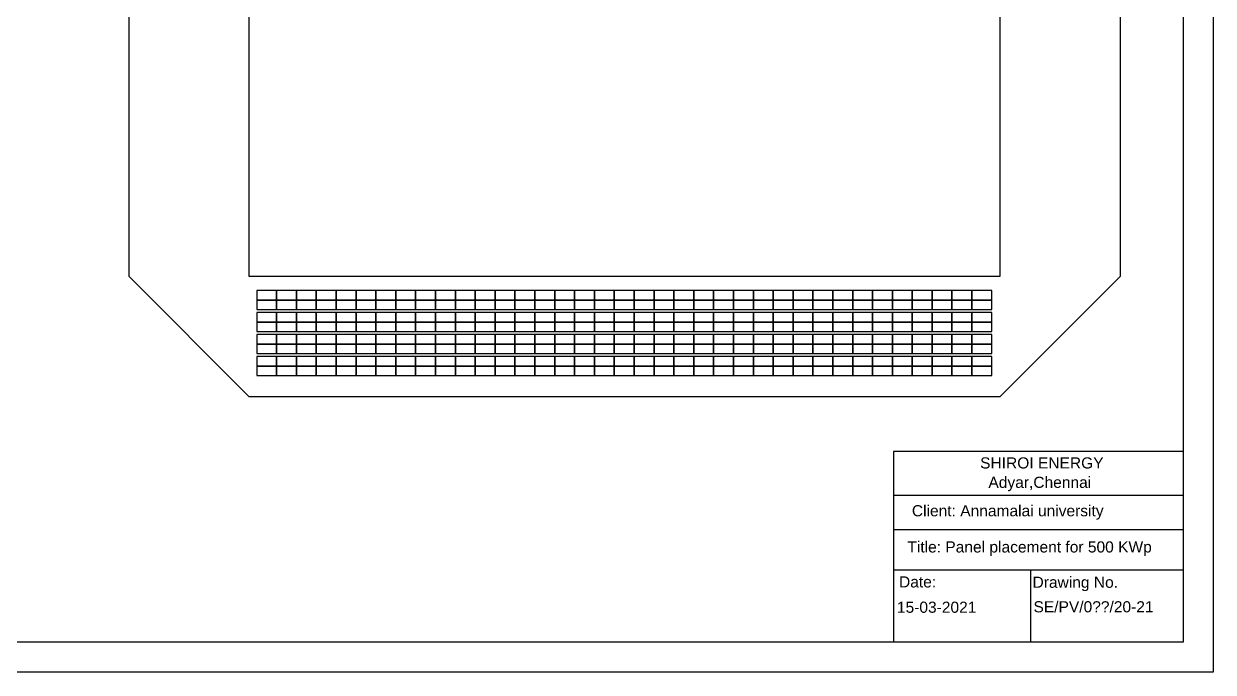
# Model space of a CAD drawing. Header units: inches. Extents: x -16 to 776, y -353 to 78.
# Drawn here: x 380.1 to 775.8, y -353.1 to -137.5 of the extents above; entities that cross this region are included whole.
import ezdxf

# ---------------------------------------------------------------- set-up
doc = ezdxf.new("R2010")
doc.units = ezdxf.units.IN
doc.header["$MEASUREMENT"] = 0
doc.styles.get("Standard").update_dxf_attribs({"font": 'arial.ttf'})

msp = doc.modelspace()

# ---------------------------------------------------------------- linework, layer by layer
for p, q in [((415.01, 16.55), (415.01, -221.45)), ((455.01, 16.55), (455.01, -221.45)), ((745.01, -221.45), (745.01, -23.45)), ((705.01, -221.45), (705.01, -73.45)), ((455.01, -261.45), (415.01, -221.45)), ((455.01, -221.45), (705.01, -221.45)), ((705.01, -261.45), (745.01, -221.45)), ((464.19, -226.21), (457.58, -226.21)), ((457.58, -226.21), (457.58, -229.37)), ((457.58, -229.37), (464.19, -229.37)), ((464.19, -229.37), (457.58, -229.37)), ((457.58, -229.37), (457.58, -232.53)), ((464.19, -229.37), (464.19, -226.21)), ((470.8, -226.21), (464.19, -226.21)), ((464.19, -226.21), (464.19, -229.37)), ((464.19, -229.37), (470.8, -229.37)), ((464.19, -232.53), (464.19, -229.37)), ((470.8, -229.37), (464.19, -229.37)), ((464.19, -229.37), (464.19, -232.53)), ((470.8, -229.37), (470.8, -226.21)), ((477.41, -226.21), (470.8, -226.21)), ((470.8, -226.21), (470.8, -229.37)), ((470.8, -229.37), (477.41, -229.37)), ((470.8, -232.53), (470.8, -229.37)), ((477.41, -229.37), (470.8, -229.37)), ((470.8, -229.37), (470.8, -232.53)), ((477.41, -229.37), (477.41, -226.21)), ((484.02, -226.21), (477.41, -226.21)), ((477.41, -226.21), (477.41, -229.37)), ((477.41, -229.37), (484.02, -229.37)), ((477.41, -232.53), (477.41, -229.37)), ((484.02, -229.37), (477.41, -229.37)), ((477.41, -229.37), (477.41, -232.53)), ((484.02, -229.37), (484.02, -226.21)), ((490.63, -226.21), (484.02, -226.21)), ((484.02, -226.21), (484.02, -229.37)), ((484.02, -229.37), (490.63, -229.37)), ((484.02, -232.53), (484.02, -229.37)), ((490.63, -229.37), (484.02, -229.37)), ((484.02, -229.37), (484.02, -232.53)), ((490.63, -229.37), (490.63, -226.21)), ((497.24, -226.21), (490.63, -226.21)), ((490.63, -226.21), (490.63, -229.37)), ((490.63, -229.37), (497.24, -229.37)), ((490.63, -232.53), (490.63, -229.37)), ((497.24, -229.37), (490.63, -229.37)), ((490.63, -229.37), (490.63, -232.53)), ((497.24, -229.37), (497.24, -226.21)), ((503.85, -226.21), (497.24, -226.21)), ((497.24, -226.21), (497.24, -229.37)), ((497.24, -229.37), (503.85, -229.37)), ((497.24, -232.53), (497.24, -229.37)), ((503.85, -229.37), (497.24, -229.37)), ((497.24, -229.37), (497.24, -232.53)), ((503.85, -229.37), (503.85, -226.21)), ((510.46, -226.21), (503.85, -226.21)), ((503.85, -226.21), (503.85, -229.37)), ((503.85, -232.53), (503.85, -229.37)), ((503.85, -229.37), (510.46, -229.37)), ((510.46, -229.37), (503.85, -229.37)), ((503.85, -229.37), (503.85, -232.53)), ((510.46, -229.37), (510.46, -226.21)), ((517.07, -226.21), (510.46, -226.21)), ((510.46, -226.21), (510.46, -229.37)), ((510.46, -229.37), (517.07, -229.37)), ((510.46, -232.53), (510.46, -229.37)), ((517.07, -229.37), (510.46, -229.37)), ((510.46, -229.37), (510.46, -232.53)), ((517.07, -229.37), (517.07, -226.21)), ((523.68, -226.21), (517.07, -226.21)), ((517.07, -226.21), (517.07, -229.37)), ((517.07, -229.37), (523.68, -229.37)), ((517.07, -232.53), (517.07, -229.37)), ((523.68, -229.37), (517.07, -229.37)), ((517.07, -229.37), (517.07, -232.53)), ((523.68, -229.37), (523.68, -226.21)), ((530.29, -226.21), (523.68, -226.21)), ((523.68, -226.21), (523.68, -229.37)), ((523.68, -229.37), (530.29, -229.37)), ((523.68, -232.53), (523.68, -229.37)), ((530.29, -229.37), (523.68, -229.37)), ((523.68, -229.37), (523.68, -232.53)), ((530.29, -229.37), (530.29, -226.21)), ((536.9, -226.21), (530.29, -226.21)), ((530.29, -226.21), (530.29, -229.37)), ((530.29, -229.37), (536.9, -229.37)), ((530.29, -232.53), (530.29, -229.37)), ((536.9, -229.37), (530.29, -229.37)), ((530.29, -229.37), (530.29, -232.53)), ((536.9, -229.37), (536.9, -226.21)), ((543.51, -226.21), (536.9, -226.21)), ((536.9, -226.21), (536.9, -229.37)), ((536.9, -229.37), (543.51, -229.37)), ((536.9, -232.53), (536.9, -229.37)), ((543.51, -229.37), (536.9, -229.37)), ((536.9, -229.37), (536.9, -232.53)), ((543.51, -229.37), (543.51, -226.21)), ((550.12, -226.21), (543.51, -226.21)), ((543.51, -226.21), (543.51, -229.37)), ((543.51, -229.37), (550.12, -229.37)), ((543.51, -232.53), (543.51, -229.37)), ((550.12, -229.37), (543.51, -229.37)), ((543.51, -229.37), (543.51, -232.53)), ((550.12, -229.37), (550.12, -226.21)), ((556.73, -226.21), (550.12, -226.21)), ((550.12, -226.21), (550.12, -229.37)), ((550.12, -232.53), (550.12, -229.37)), ((550.12, -229.37), (556.73, -229.37)), ((556.73, -229.37), (550.12, -229.37)), ((550.12, -229.37), (550.12, -232.53)), ((556.73, -229.37), (556.73, -226.21)), ((563.34, -226.21), (556.73, -226.21)), ((556.73, -226.21), (556.73, -229.37)), ((556.73, -229.37), (563.34, -229.37)), ((556.73, -232.53), (556.73, -229.37)), ((563.34, -229.37), (556.73, -229.37)), ((556.73, -229.37), (556.73, -232.53)), ((563.34, -229.37), (563.34, -226.21)), ((569.95, -226.21), (563.34, -226.21)), ((563.34, -226.21), (563.34, -229.37)), ((563.34, -229.37), (569.95, -229.37)), ((563.34, -232.53), (563.34, -229.37)), ((569.95, -229.37), (563.34, -229.37)), ((563.34, -229.37), (563.34, -232.53)), ((569.95, -229.37), (569.95, -226.21)), ((576.56, -226.21), (569.95, -226.21)), ((569.95, -226.21), (569.95, -229.37)), ((569.95, -229.37), (576.56, -229.37)), ((569.95, -232.53), (569.95, -229.37)), ((576.56, -229.37), (569.95, -229.37)), ((569.95, -229.37), (569.95, -232.53)), ((576.56, -229.37), (576.56, -226.21)), ((583.17, -226.21), (576.56, -226.21)), ((576.56, -226.21), (576.56, -229.37)), ((576.56, -229.37), (583.17, -229.37)), ((576.56, -232.53), (576.56, -229.37)), ((583.17, -229.37), (576.56, -229.37)), ((576.56, -229.37), (576.56, -232.53)), ((583.17, -229.37), (583.17, -226.21)), ((589.78, -226.21), (583.17, -226.21)), ((583.17, -226.21), (583.17, -229.37)), ((583.17, -229.37), (589.78, -229.37)), ((583.17, -232.53), (583.17, -229.37)), ((589.78, -229.37), (583.17, -229.37)), ((583.17, -229.37), (583.17, -232.53)), ((589.78, -229.37), (589.78, -226.21)), ((596.39, -226.21), (589.78, -226.21)), ((589.78, -226.21), (589.78, -229.37)), ((589.78, -229.37), (596.39, -229.37)), ((589.78, -232.53), (589.78, -229.37)), ((596.39, -229.37), (589.78, -229.37)), ((589.78, -229.37), (589.78, -232.53)), ((596.39, -229.37), (596.39, -226.21)), ((603, -226.21), (596.39, -226.21)), ((596.39, -226.21), (596.39, -229.37)), ((596.39, -232.53), (596.39, -229.37)), ((596.39, -229.37), (603, -229.37)), ((603, -229.37), (596.39, -229.37)), ((596.39, -229.37), (596.39, -232.53)), ((603, -229.37), (603, -226.21)), ((609.61, -226.21), (603, -226.21)), ((603, -226.21), (603, -229.37)), ((603, -229.37), (609.61, -229.37)), ((603, -232.53), (603, -229.37)), ((609.61, -229.37), (603, -229.37)), ((603, -229.37), (603, -232.53)), ((609.61, -229.37), (609.61, -226.21)), ((616.22, -226.21), (609.61, -226.21)), ((609.61, -226.21), (609.61, -229.37)), ((609.61, -229.37), (616.22, -229.37)), ((609.61, -232.53), (609.61, -229.37)), ((616.22, -229.37), (609.61, -229.37)), ((609.61, -229.37), (609.61, -232.53)), ((616.22, -229.37), (616.22, -226.21)), ((622.83, -226.21), (616.22, -226.21)), ((616.22, -226.21), (616.22, -229.37)), ((616.22, -229.37), (622.83, -229.37)), ((616.22, -232.53), (616.22, -229.37)), ((622.83, -229.37), (616.22, -229.37)), ((616.22, -229.37), (616.22, -232.53)), ((622.83, -229.37), (622.83, -226.21)), ((629.44, -226.21), (622.83, -226.21)), ((622.83, -226.21), (622.83, -229.37)), ((622.83, -229.37), (629.44, -229.37)), ((622.83, -232.53), (622.83, -229.37)), ((629.44, -229.37), (622.83, -229.37)), ((622.83, -229.37), (622.83, -232.53)), ((629.44, -229.37), (629.44, -226.21)), ((636.05, -226.21), (629.44, -226.21)), ((629.44, -226.21), (629.44, -229.37)), ((629.44, -229.37), (636.05, -229.37)), ((629.44, -232.53), (629.44, -229.37)), ((636.05, -229.37), (629.44, -229.37)), ((629.44, -229.37), (629.44, -232.53)), ((636.05, -229.37), (636.05, -226.21)), ((642.66, -226.21), (636.05, -226.21)), ((636.05, -226.21), (636.05, -229.37)), ((636.05, -229.37), (642.66, -229.37)), ((636.05, -232.53), (636.05, -229.37)), ((642.66, -229.37), (636.05, -229.37)), ((636.05, -229.37), (636.05, -232.53)), ((642.66, -229.37), (642.66, -226.21)), ((649.27, -226.21), (642.66, -226.21)), ((642.66, -226.21), (642.66, -229.37)), ((642.66, -232.53), (642.66, -229.37)), ((642.66, -229.37), (649.27, -229.37)), ((649.27, -229.37), (642.66, -229.37)), ((642.66, -229.37), (642.66, -232.53)), ((649.27, -229.37), (649.27, -226.21)), ((655.88, -226.21), (649.27, -226.21)), ((649.27, -226.21), (649.27, -229.37)), ((649.27, -229.37), (655.88, -229.37)), ((649.27, -232.53), (649.27, -229.37)), ((655.88, -229.37), (649.27, -229.37)), ((649.27, -229.37), (649.27, -232.53)), ((655.88, -229.37), (655.88, -226.21)), ((662.49, -226.21), (655.88, -226.21)), ((655.88, -226.21), (655.88, -229.37)), ((655.88, -229.37), (662.49, -229.37)), ((655.88, -232.53), (655.88, -229.37)), ((662.49, -229.37), (655.88, -229.37)), ((655.88, -229.37), (655.88, -232.53)), ((662.49, -229.37), (662.49, -226.21)), ((669.1, -226.21), (662.49, -226.21)), ((662.49, -226.21), (662.49, -229.37)), ((662.49, -229.37), (669.1, -229.37)), ((662.49, -232.53), (662.49, -229.37)), ((669.1, -229.37), (662.49, -229.37)), ((662.49, -229.37), (662.49, -232.53)), ((669.1, -229.37), (669.1, -226.21)), ((675.71, -226.21), (669.1, -226.21)), ((669.1, -226.21), (669.1, -229.37)), ((669.1, -229.37), (675.71, -229.37)), ((669.1, -232.53), (669.1, -229.37)), ((675.71, -229.37), (669.1, -229.37)), ((669.1, -229.37), (669.1, -232.53)), ((675.71, -229.37), (675.71, -226.21)), ((682.32, -226.21), (675.71, -226.21)), ((675.71, -226.21), (675.71, -229.37)), ((675.71, -229.37), (682.32, -229.37)), ((675.71, -232.53), (675.71, -229.37)), ((682.32, -229.37), (675.71, -229.37)), ((675.71, -229.37), (675.71, -232.53)), ((682.32, -229.37), (682.32, -226.21)), ((688.93, -226.21), (682.32, -226.21)), ((682.32, -226.21), (682.32, -229.37)), ((682.32, -229.37), (688.93, -229.37)), ((682.32, -232.53), (682.32, -229.37)), ((688.93, -229.37), (682.32, -229.37)), ((682.32, -229.37), (682.32, -232.53)), ((688.93, -229.37), (688.93, -226.21)), ((695.54, -226.21), (688.93, -226.21)), ((688.93, -226.21), (688.93, -229.37)), ((688.93, -232.53), (688.93, -229.37)), ((688.93, -229.37), (695.54, -229.37)), ((695.54, -229.37), (688.93, -229.37)), ((688.93, -229.37), (688.93, -232.53)), ((695.54, -229.37), (695.54, -226.21)), ((702.15, -226.21), (695.54, -226.21)), ((695.54, -226.21), (695.54, -229.37)), ((695.54, -229.37), (702.15, -229.37)), ((695.54, -232.53), (695.54, -229.37)), ((702.15, -229.37), (695.54, -229.37)), ((695.54, -229.37), (695.54, -232.53)), ((702.15, -229.37), (702.15, -226.21)), ((702.15, -232.53), (702.15, -229.37)), ((457.58, -232.53), (464.19, -232.53)), ((464.19, -232.53), (470.8, -232.53)), ((470.8, -232.53), (477.41, -232.53)), ((477.41, -232.53), (484.02, -232.53)), ((484.02, -232.53), (490.63, -232.53)), ((490.63, -232.53), (497.24, -232.53)), ((497.24, -232.53), (503.85, -232.53)), ((503.85, -232.53), (510.46, -232.53)), ((510.46, -232.53), (517.07, -232.53)), ((517.07, -232.53), (523.68, -232.53)), ((523.68, -232.53), (530.29, -232.53)), ((530.29, -232.53), (536.9, -232.53)), ((536.9, -232.53), (543.51, -232.53)), ((543.51, -232.53), (550.12, -232.53)), ((550.12, -232.53), (556.73, -232.53)), ((556.73, -232.53), (563.34, -232.53)), ((563.34, -232.53), (569.95, -232.53)), ((569.95, -232.53), (576.56, -232.53)), ((576.56, -232.53), (583.17, -232.53)), ((583.17, -232.53), (589.78, -232.53)), ((589.78, -232.53), (596.39, -232.53)), ((596.39, -232.53), (603, -232.53)), ((603, -232.53), (609.61, -232.53)), ((609.61, -232.53), (616.22, -232.53)), ((616.22, -232.53), (622.83, -232.53)), ((622.83, -232.53), (629.44, -232.53)), ((629.44, -232.53), (636.05, -232.53)), ((636.05, -232.53), (642.66, -232.53)), ((642.66, -232.53), (649.27, -232.53)), ((649.27, -232.53), (655.88, -232.53)), ((655.88, -232.53), (662.49, -232.53)), ((662.49, -232.53), (669.1, -232.53)), ((669.1, -232.53), (675.71, -232.53)), ((675.71, -232.53), (682.32, -232.53)), ((682.32, -232.53), (688.93, -232.53)), ((688.93, -232.53), (695.54, -232.53)), ((695.54, -232.53), (702.15, -232.53)), ((464.19, -233.53), (457.58, -233.53)), ((457.58, -233.53), (457.58, -236.69)), ((457.58, -236.69), (464.19, -236.69)), ((464.19, -236.69), (457.58, -236.69)), ((457.58, -236.69), (457.58, -239.85)), ((464.19, -236.69), (464.19, -233.53)), ((470.8, -233.53), (464.19, -233.53)), ((464.19, -233.53), (464.19, -236.69)), ((464.19, -236.69), (470.8, -236.69)), ((464.19, -239.85), (464.19, -236.69)), ((470.8, -236.69), (464.19, -236.69)), ((464.19, -236.69), (464.19, -239.85)), ((470.8, -236.69), (470.8, -233.53)), ((477.41, -233.53), (470.8, -233.53)), ((470.8, -233.53), (470.8, -236.69)), ((470.8, -236.69), (477.41, -236.69)), ((470.8, -239.85), (470.8, -236.69)), ((477.41, -236.69), (470.8, -236.69)), ((470.8, -236.69), (470.8, -239.85)), ((477.41, -236.69), (477.41, -233.53)), ((484.02, -233.53), (477.41, -233.53)), ((477.41, -233.53), (477.41, -236.69)), ((477.41, -236.69), (484.02, -236.69)), ((477.41, -239.85), (477.41, -236.69)), ((484.02, -236.69), (477.41, -236.69)), ((477.41, -236.69), (477.41, -239.85)), ((484.02, -236.69), (484.02, -233.53)), ((490.63, -233.53), (484.02, -233.53)), ((484.02, -233.53), (484.02, -236.69)), ((484.02, -236.69), (490.63, -236.69)), ((484.02, -239.85), (484.02, -236.69)), ((490.63, -236.69), (484.02, -236.69)), ((484.02, -236.69), (484.02, -239.85)), ((490.63, -236.69), (490.63, -233.53)), ((497.24, -233.53), (490.63, -233.53)), ((490.63, -233.53), (490.63, -236.69)), ((490.63, -236.69), (497.24, -236.69)), ((490.63, -239.85), (490.63, -236.69)), ((497.24, -236.69), (490.63, -236.69)), ((490.63, -236.69), (490.63, -239.85)), ((497.24, -236.69), (497.24, -233.53)), ((503.85, -233.53), (497.24, -233.53)), ((497.24, -233.53), (497.24, -236.69)), ((497.24, -236.69), (503.85, -236.69)), ((497.24, -239.85), (497.24, -236.69)), ((503.85, -236.69), (497.24, -236.69)), ((497.24, -236.69), (497.24, -239.85)), ((503.85, -236.69), (503.85, -233.53)), ((510.46, -233.53), (503.85, -233.53)), ((503.85, -233.53), (503.85, -236.69)), ((503.85, -239.85), (503.85, -236.69)), ((503.85, -236.69), (510.46, -236.69)), ((510.46, -236.69), (503.85, -236.69)), ((503.85, -236.69), (503.85, -239.85)), ((510.46, -236.69), (510.46, -233.53)), ((517.07, -233.53), (510.46, -233.53)), ((510.46, -233.53), (510.46, -236.69)), ((510.46, -236.69), (517.07, -236.69)), ((510.46, -239.85), (510.46, -236.69)), ((517.07, -236.69), (510.46, -236.69)), ((510.46, -236.69), (510.46, -239.85)), ((517.07, -236.69), (517.07, -233.53)), ((523.68, -233.53), (517.07, -233.53)), ((517.07, -233.53), (517.07, -236.69)), ((517.07, -236.69), (523.68, -236.69)), ((517.07, -239.85), (517.07, -236.69)), ((523.68, -236.69), (517.07, -236.69)), ((517.07, -236.69), (517.07, -239.85)), ((523.68, -236.69), (523.68, -233.53)), ((530.29, -233.53), (523.68, -233.53)), ((523.68, -233.53), (523.68, -236.69)), ((523.68, -236.69), (530.29, -236.69)), ((523.68, -239.85), (523.68, -236.69)), ((530.29, -236.69), (523.68, -236.69)), ((523.68, -236.69), (523.68, -239.85)), ((530.29, -236.69), (530.29, -233.53)), ((536.9, -233.53), (530.29, -233.53)), ((530.29, -233.53), (530.29, -236.69)), ((530.29, -236.69), (536.9, -236.69)), ((530.29, -239.85), (530.29, -236.69)), ((536.9, -236.69), (530.29, -236.69)), ((530.29, -236.69), (530.29, -239.85)), ((536.9, -236.69), (536.9, -233.53)), ((543.51, -233.53), (536.9, -233.53)), ((536.9, -233.53), (536.9, -236.69)), ((536.9, -236.69), (543.51, -236.69)), ((536.9, -239.85), (536.9, -236.69)), ((543.51, -236.69), (536.9, -236.69)), ((536.9, -236.69), (536.9, -239.85)), ((543.51, -236.69), (543.51, -233.53)), ((550.12, -233.53), (543.51, -233.53)), ((543.51, -233.53), (543.51, -236.69)), ((543.51, -236.69), (550.12, -236.69)), ((543.51, -239.85), (543.51, -236.69)), ((550.12, -236.69), (543.51, -236.69)), ((543.51, -236.69), (543.51, -239.85)), ((550.12, -236.69), (550.12, -233.53)), ((556.73, -233.53), (550.12, -233.53)), ((550.12, -233.53), (550.12, -236.69)), ((550.12, -239.85), (550.12, -236.69)), ((550.12, -236.69), (556.73, -236.69)), ((556.73, -236.69), (550.12, -236.69)), ((550.12, -236.69), (550.12, -239.85)), ((556.73, -236.69), (556.73, -233.53)), ((563.34, -233.53), (556.73, -233.53)), ((556.73, -233.53), (556.73, -236.69)), ((556.73, -236.69), (563.34, -236.69)), ((556.73, -239.85), (556.73, -236.69)), ((563.34, -236.69), (556.73, -236.69)), ((556.73, -236.69), (556.73, -239.85)), ((563.34, -236.69), (563.34, -233.53)), ((569.95, -233.53), (563.34, -233.53)), ((563.34, -233.53), (563.34, -236.69)), ((563.34, -236.69), (569.95, -236.69)), ((563.34, -239.85), (563.34, -236.69)), ((569.95, -236.69), (563.34, -236.69)), ((563.34, -236.69), (563.34, -239.85)), ((569.95, -236.69), (569.95, -233.53)), ((576.56, -233.53), (569.95, -233.53)), ((569.95, -233.53), (569.95, -236.69)), ((569.95, -236.69), (576.56, -236.69)), ((569.95, -239.85), (569.95, -236.69)), ((576.56, -236.69), (569.95, -236.69)), ((569.95, -236.69), (569.95, -239.85)), ((576.56, -236.69), (576.56, -233.53)), ((583.17, -233.53), (576.56, -233.53)), ((576.56, -233.53), (576.56, -236.69)), ((576.56, -236.69), (583.17, -236.69)), ((576.56, -239.85), (576.56, -236.69)), ((583.17, -236.69), (576.56, -236.69)), ((576.56, -236.69), (576.56, -239.85)), ((583.17, -236.69), (583.17, -233.53)), ((589.78, -233.53), (583.17, -233.53)), ((583.17, -233.53), (583.17, -236.69)), ((583.17, -236.69), (589.78, -236.69)), ((583.17, -239.85), (583.17, -236.69)), ((589.78, -236.69), (583.17, -236.69)), ((583.17, -236.69), (583.17, -239.85)), ((589.78, -236.69), (589.78, -233.53)), ((596.39, -233.53), (589.78, -233.53)), ((589.78, -233.53), (589.78, -236.69)), ((589.78, -236.69), (596.39, -236.69)), ((589.78, -239.85), (589.78, -236.69)), ((596.39, -236.69), (589.78, -236.69)), ((589.78, -236.69), (589.78, -239.85)), ((596.39, -236.69), (596.39, -233.53)), ((603, -233.53), (596.39, -233.53)), ((596.39, -233.53), (596.39, -236.69)), ((596.39, -239.85), (596.39, -236.69)), ((596.39, -236.69), (603, -236.69)), ((603, -236.69), (596.39, -236.69)), ((596.39, -236.69), (596.39, -239.85)), ((603, -236.69), (603, -233.53)), ((609.61, -233.53), (603, -233.53)), ((603, -233.53), (603, -236.69)), ((603, -236.69), (609.61, -236.69)), ((603, -239.85), (603, -236.69)), ((609.61, -236.69), (603, -236.69)), ((603, -236.69), (603, -239.85)), ((609.61, -236.69), (609.61, -233.53)), ((616.22, -233.53), (609.61, -233.53)), ((609.61, -233.53), (609.61, -236.69)), ((609.61, -236.69), (616.22, -236.69)), ((609.61, -239.85), (609.61, -236.69)), ((616.22, -236.69), (609.61, -236.69)), ((609.61, -236.69), (609.61, -239.85)), ((616.22, -236.69), (616.22, -233.53)), ((622.83, -233.53), (616.22, -233.53)), ((616.22, -233.53), (616.22, -236.69)), ((616.22, -236.69), (622.83, -236.69)), ((616.22, -239.85), (616.22, -236.69)), ((622.83, -236.69), (616.22, -236.69)), ((616.22, -236.69), (616.22, -239.85)), ((622.83, -236.69), (622.83, -233.53)), ((629.44, -233.53), (622.83, -233.53)), ((622.83, -233.53), (622.83, -236.69)), ((622.83, -236.69), (629.44, -236.69)), ((622.83, -239.85), (622.83, -236.69)), ((629.44, -236.69), (622.83, -236.69)), ((622.83, -236.69), (622.83, -239.85)), ((629.44, -236.69), (629.44, -233.53)), ((636.05, -233.53), (629.44, -233.53)), ((629.44, -233.53), (629.44, -236.69)), ((629.44, -236.69), (636.05, -236.69)), ((629.44, -239.85), (629.44, -236.69)), ((636.05, -236.69), (629.44, -236.69)), ((629.44, -236.69), (629.44, -239.85)), ((636.05, -236.69), (636.05, -233.53)), ((642.66, -233.53), (636.05, -233.53)), ((636.05, -233.53), (636.05, -236.69)), ((636.05, -236.69), (642.66, -236.69)), ((636.05, -239.85), (636.05, -236.69)), ((642.66, -236.69), (636.05, -236.69)), ((636.05, -236.69), (636.05, -239.85)), ((642.66, -236.69), (642.66, -233.53)), ((649.27, -233.53), (642.66, -233.53)), ((642.66, -233.53), (642.66, -236.69)), ((642.66, -239.85), (642.66, -236.69)), ((642.66, -236.69), (649.27, -236.69)), ((649.27, -236.69), (642.66, -236.69)), ((642.66, -236.69), (642.66, -239.85)), ((649.27, -236.69), (649.27, -233.53)), ((655.88, -233.53), (649.27, -233.53)), ((649.27, -233.53), (649.27, -236.69)), ((649.27, -236.69), (655.88, -236.69)), ((649.27, -239.85), (649.27, -236.69)), ((655.88, -236.69), (649.27, -236.69)), ((649.27, -236.69), (649.27, -239.85)), ((655.88, -236.69), (655.88, -233.53)), ((662.49, -233.53), (655.88, -233.53)), ((655.88, -233.53), (655.88, -236.69)), ((655.88, -236.69), (662.49, -236.69)), ((655.88, -239.85), (655.88, -236.69)), ((662.49, -236.69), (655.88, -236.69)), ((655.88, -236.69), (655.88, -239.85)), ((662.49, -236.69), (662.49, -233.53)), ((669.1, -233.53), (662.49, -233.53)), ((662.49, -233.53), (662.49, -236.69)), ((662.49, -236.69), (669.1, -236.69)), ((662.49, -239.85), (662.49, -236.69)), ((669.1, -236.69), (662.49, -236.69)), ((662.49, -236.69), (662.49, -239.85)), ((669.1, -236.69), (669.1, -233.53)), ((675.71, -233.53), (669.1, -233.53)), ((669.1, -233.53), (669.1, -236.69)), ((669.1, -236.69), (675.71, -236.69)), ((669.1, -239.85), (669.1, -236.69)), ((675.71, -236.69), (669.1, -236.69)), ((669.1, -236.69), (669.1, -239.85)), ((675.71, -236.69), (675.71, -233.53)), ((682.32, -233.53), (675.71, -233.53)), ((675.71, -233.53), (675.71, -236.69)), ((675.71, -236.69), (682.32, -236.69)), ((675.71, -239.85), (675.71, -236.69)), ((682.32, -236.69), (675.71, -236.69)), ((675.71, -236.69), (675.71, -239.85)), ((682.32, -236.69), (682.32, -233.53)), ((688.93, -233.53), (682.32, -233.53)), ((682.32, -233.53), (682.32, -236.69)), ((682.32, -236.69), (688.93, -236.69)), ((682.32, -239.85), (682.32, -236.69)), ((688.93, -236.69), (682.32, -236.69)), ((682.32, -236.69), (682.32, -239.85)), ((688.93, -236.69), (688.93, -233.53)), ((695.54, -233.53), (688.93, -233.53)), ((688.93, -233.53), (688.93, -236.69)), ((688.93, -239.85), (688.93, -236.69)), ((688.93, -236.69), (695.54, -236.69)), ((695.54, -236.69), (688.93, -236.69)), ((688.93, -236.69), (688.93, -239.85)), ((695.54, -236.69), (695.54, -233.53)), ((702.15, -233.53), (695.54, -233.53)), ((695.54, -233.53), (695.54, -236.69)), ((695.54, -236.69), (702.15, -236.69)), ((695.54, -239.85), (695.54, -236.69)), ((702.15, -236.69), (695.54, -236.69)), ((695.54, -236.69), (695.54, -239.85)), ((702.15, -236.69), (702.15, -233.53)), ((702.15, -239.85), (702.15, -236.69)), ((457.58, -239.85), (464.19, -239.85)), ((464.19, -240.85), (457.58, -240.85)), ((457.58, -240.85), (457.58, -244.01)), ((464.19, -239.85), (470.8, -239.85)), ((464.19, -244.01), (464.19, -240.85)), ((470.8, -240.85), (464.19, -240.85)), ((464.19, -240.85), (464.19, -244.01)), ((470.8, -239.85), (477.41, -239.85)), ((470.8, -244.01), (470.8, -240.85)), ((477.41, -240.85), (470.8, -240.85)), ((470.8, -240.85), (470.8, -244.01)), ((477.41, -239.85), (484.02, -239.85)), ((477.41, -244.01), (477.41, -240.85)), ((484.02, -240.85), (477.41, -240.85)), ((477.41, -240.85), (477.41, -244.01)), ((484.02, -239.85), (490.63, -239.85)), ((484.02, -244.01), (484.02, -240.85)), ((490.63, -240.85), (484.02, -240.85)), ((484.02, -240.85), (484.02, -244.01)), ((490.63, -239.85), (497.24, -239.85)), ((490.63, -244.01), (490.63, -240.85)), ((497.24, -240.85), (490.63, -240.85)), ((490.63, -240.85), (490.63, -244.01)), ((497.24, -239.85), (503.85, -239.85)), ((497.24, -244.01), (497.24, -240.85)), ((503.85, -240.85), (497.24, -240.85)), ((497.24, -240.85), (497.24, -244.01)), ((503.85, -239.85), (510.46, -239.85)), ((503.85, -244.01), (503.85, -240.85)), ((510.46, -240.85), (503.85, -240.85)), ((503.85, -240.85), (503.85, -244.01)), ((510.46, -239.85), (517.07, -239.85)), ((510.46, -244.01), (510.46, -240.85)), ((517.07, -240.85), (510.46, -240.85)), ((510.46, -240.85), (510.46, -244.01)), ((517.07, -239.85), (523.68, -239.85)), ((517.07, -244.01), (517.07, -240.85)), ((523.68, -240.85), (517.07, -240.85)), ((517.07, -240.85), (517.07, -244.01)), ((523.68, -239.85), (530.29, -239.85)), ((523.68, -244.01), (523.68, -240.85)), ((530.29, -240.85), (523.68, -240.85)), ((523.68, -240.85), (523.68, -244.01)), ((530.29, -239.85), (536.9, -239.85)), ((530.29, -244.01), (530.29, -240.85)), ((536.9, -240.85), (530.29, -240.85)), ((530.29, -240.85), (530.29, -244.01)), ((536.9, -239.85), (543.51, -239.85)), ((536.9, -244.01), (536.9, -240.85)), ((543.51, -240.85), (536.9, -240.85)), ((536.9, -240.85), (536.9, -244.01)), ((543.51, -239.85), (550.12, -239.85)), ((543.51, -244.01), (543.51, -240.85)), ((550.12, -240.85), (543.51, -240.85)), ((543.51, -240.85), (543.51, -244.01)), ((550.12, -239.85), (556.73, -239.85)), ((550.12, -244.01), (550.12, -240.85)), ((556.73, -240.85), (550.12, -240.85)), ((550.12, -240.85), (550.12, -244.01)), ((556.73, -239.85), (563.34, -239.85)), ((556.73, -244.01), (556.73, -240.85)), ((563.34, -240.85), (556.73, -240.85)), ((556.73, -240.85), (556.73, -244.01)), ((563.34, -239.85), (569.95, -239.85)), ((563.34, -244.01), (563.34, -240.85)), ((569.95, -240.85), (563.34, -240.85)), ((563.34, -240.85), (563.34, -244.01)), ((569.95, -239.85), (576.56, -239.85)), ((569.95, -244.01), (569.95, -240.85)), ((576.56, -240.85), (569.95, -240.85)), ((569.95, -240.85), (569.95, -244.01)), ((576.56, -239.85), (583.17, -239.85)), ((576.56, -244.01), (576.56, -240.85)), ((583.17, -240.85), (576.56, -240.85)), ((576.56, -240.85), (576.56, -244.01)), ((583.17, -239.85), (589.78, -239.85)), ((583.17, -244.01), (583.17, -240.85)), ((589.78, -240.85), (583.17, -240.85)), ((583.17, -240.85), (583.17, -244.01)), ((589.78, -239.85), (596.39, -239.85)), ((589.78, -244.01), (589.78, -240.85)), ((596.39, -240.85), (589.78, -240.85)), ((589.78, -240.85), (589.78, -244.01)), ((596.39, -239.85), (603, -239.85)), ((596.39, -244.01), (596.39, -240.85)), ((603, -240.85), (596.39, -240.85)), ((596.39, -240.85), (596.39, -244.01)), ((603, -239.85), (609.61, -239.85)), ((603, -244.01), (603, -240.85)), ((609.61, -240.85), (603, -240.85)), ((603, -240.85), (603, -244.01)), ((609.61, -239.85), (616.22, -239.85)), ((609.61, -244.01), (609.61, -240.85)), ((616.22, -240.85), (609.61, -240.85)), ((609.61, -240.85), (609.61, -244.01)), ((616.22, -239.85), (622.83, -239.85)), ((616.22, -244.01), (616.22, -240.85)), ((622.83, -240.85), (616.22, -240.85)), ((616.22, -240.85), (616.22, -244.01)), ((622.83, -239.85), (629.44, -239.85)), ((622.83, -244.01), (622.83, -240.85)), ((629.44, -240.85), (622.83, -240.85)), ((622.83, -240.85), (622.83, -244.01)), ((629.44, -239.85), (636.05, -239.85)), ((629.44, -244.01), (629.44, -240.85)), ((636.05, -240.85), (629.44, -240.85)), ((629.44, -240.85), (629.44, -244.01)), ((636.05, -239.85), (642.66, -239.85)), ((636.05, -244.01), (636.05, -240.85)), ((642.66, -240.85), (636.05, -240.85)), ((636.05, -240.85), (636.05, -244.01)), ((642.66, -239.85), (649.27, -239.85)), ((642.66, -244.01), (642.66, -240.85)), ((649.27, -240.85), (642.66, -240.85)), ((642.66, -240.85), (642.66, -244.01)), ((649.27, -239.85), (655.88, -239.85)), ((649.27, -244.01), (649.27, -240.85)), ((655.88, -240.85), (649.27, -240.85)), ((649.27, -240.85), (649.27, -244.01)), ((655.88, -239.85), (662.49, -239.85)), ((655.88, -244.01), (655.88, -240.85)), ((662.49, -240.85), (655.88, -240.85)), ((655.88, -240.85), (655.88, -244.01)), ((662.49, -239.85), (669.1, -239.85)), ((662.49, -244.01), (662.49, -240.85)), ((669.1, -240.85), (662.49, -240.85)), ((662.49, -240.85), (662.49, -244.01)), ((669.1, -239.85), (675.71, -239.85)), ((669.1, -244.01), (669.1, -240.85)), ((675.71, -240.85), (669.1, -240.85)), ((669.1, -240.85), (669.1, -244.01)), ((675.71, -239.85), (682.32, -239.85)), ((675.71, -244.01), (675.71, -240.85)), ((682.32, -240.85), (675.71, -240.85)), ((675.71, -240.85), (675.71, -244.01)), ((682.32, -239.85), (688.93, -239.85)), ((682.32, -244.01), (682.32, -240.85)), ((688.93, -240.85), (682.32, -240.85)), ((682.32, -240.85), (682.32, -244.01)), ((688.93, -239.85), (695.54, -239.85)), ((688.93, -244.01), (688.93, -240.85)), ((695.54, -240.85), (688.93, -240.85)), ((688.93, -240.85), (688.93, -244.01)), ((695.54, -239.85), (702.15, -239.85)), ((695.54, -244.01), (695.54, -240.85)), ((702.15, -240.85), (695.54, -240.85)), ((695.54, -240.85), (695.54, -244.01)), ((702.15, -244.01), (702.15, -240.85)), ((457.58, -244.01), (464.19, -244.01)), ((464.19, -244.01), (457.58, -244.01)), ((457.58, -244.01), (457.58, -247.17)), ((464.19, -244.01), (470.8, -244.01)), ((464.19, -247.17), (464.19, -244.01)), ((470.8, -244.01), (464.19, -244.01)), ((464.19, -244.01), (464.19, -247.17)), ((470.8, -244.01), (477.41, -244.01)), ((470.8, -247.17), (470.8, -244.01)), ((477.41, -244.01), (470.8, -244.01)), ((470.8, -244.01), (470.8, -247.17)), ((477.41, -244.01), (484.02, -244.01)), ((477.41, -247.17), (477.41, -244.01)), ((484.02, -244.01), (477.41, -244.01)), ((477.41, -244.01), (477.41, -247.17)), ((484.02, -244.01), (490.63, -244.01)), ((484.02, -247.17), (484.02, -244.01)), ((490.63, -244.01), (484.02, -244.01)), ((484.02, -244.01), (484.02, -247.17)), ((490.63, -244.01), (497.24, -244.01)), ((490.63, -247.17), (490.63, -244.01)), ((497.24, -244.01), (490.63, -244.01)), ((490.63, -244.01), (490.63, -247.17)), ((497.24, -244.01), (503.85, -244.01)), ((497.24, -247.17), (497.24, -244.01)), ((503.85, -244.01), (497.24, -244.01)), ((497.24, -244.01), (497.24, -247.17)), ((503.85, -247.17), (503.85, -244.01)), ((503.85, -244.01), (510.46, -244.01)), ((510.46, -244.01), (503.85, -244.01)), ((503.85, -244.01), (503.85, -247.17)), ((510.46, -244.01), (517.07, -244.01)), ((510.46, -247.17), (510.46, -244.01)), ((517.07, -244.01), (510.46, -244.01)), ((510.46, -244.01), (510.46, -247.17)), ((517.07, -244.01), (523.68, -244.01)), ((517.07, -247.17), (517.07, -244.01)), ((523.68, -244.01), (517.07, -244.01)), ((517.07, -244.01), (517.07, -247.17)), ((523.68, -244.01), (530.29, -244.01)), ((523.68, -247.17), (523.68, -244.01)), ((530.29, -244.01), (523.68, -244.01)), ((523.68, -244.01), (523.68, -247.17)), ((530.29, -244.01), (536.9, -244.01)), ((530.29, -247.17), (530.29, -244.01)), ((536.9, -244.01), (530.29, -244.01)), ((530.29, -244.01), (530.29, -247.17)), ((536.9, -244.01), (543.51, -244.01)), ((536.9, -247.17), (536.9, -244.01)), ((543.51, -244.01), (536.9, -244.01)), ((536.9, -244.01), (536.9, -247.17)), ((543.51, -244.01), (550.12, -244.01)), ((543.51, -247.17), (543.51, -244.01)), ((550.12, -244.01), (543.51, -244.01)), ((543.51, -244.01), (543.51, -247.17)), ((550.12, -247.17), (550.12, -244.01)), ((550.12, -244.01), (556.73, -244.01)), ((556.73, -244.01), (550.12, -244.01)), ((550.12, -244.01), (550.12, -247.17)), ((556.73, -244.01), (563.34, -244.01)), ((556.73, -247.17), (556.73, -244.01)), ((563.34, -244.01), (556.73, -244.01)), ((556.73, -244.01), (556.73, -247.17)), ((563.34, -244.01), (569.95, -244.01)), ((563.34, -247.17), (563.34, -244.01)), ((569.95, -244.01), (563.34, -244.01)), ((563.34, -244.01), (563.34, -247.17)), ((569.95, -244.01), (576.56, -244.01)), ((569.95, -247.17), (569.95, -244.01)), ((576.56, -244.01), (569.95, -244.01)), ((569.95, -244.01), (569.95, -247.17)), ((576.56, -244.01), (583.17, -244.01)), ((576.56, -247.17), (576.56, -244.01)), ((583.17, -244.01), (576.56, -244.01)), ((576.56, -244.01), (576.56, -247.17)), ((583.17, -244.01), (589.78, -244.01)), ((583.17, -247.17), (583.17, -244.01)), ((589.78, -244.01), (583.17, -244.01)), ((583.17, -244.01), (583.17, -247.17)), ((589.78, -244.01), (596.39, -244.01)), ((589.78, -247.17), (589.78, -244.01)), ((596.39, -244.01), (589.78, -244.01)), ((589.78, -244.01), (589.78, -247.17)), ((596.39, -247.17), (596.39, -244.01)), ((596.39, -244.01), (603, -244.01)), ((603, -244.01), (596.39, -244.01)), ((596.39, -244.01), (596.39, -247.17)), ((603, -244.01), (609.61, -244.01)), ((603, -247.17), (603, -244.01)), ((609.61, -244.01), (603, -244.01)), ((603, -244.01), (603, -247.17)), ((609.61, -244.01), (616.22, -244.01)), ((609.61, -247.17), (609.61, -244.01)), ((616.22, -244.01), (609.61, -244.01)), ((609.61, -244.01), (609.61, -247.17)), ((616.22, -244.01), (622.83, -244.01)), ((616.22, -247.17), (616.22, -244.01)), ((622.83, -244.01), (616.22, -244.01)), ((616.22, -244.01), (616.22, -247.17)), ((622.83, -244.01), (629.44, -244.01)), ((622.83, -247.17), (622.83, -244.01)), ((629.44, -244.01), (622.83, -244.01)), ((622.83, -244.01), (622.83, -247.17)), ((629.44, -244.01), (636.05, -244.01)), ((629.44, -247.17), (629.44, -244.01)), ((636.05, -244.01), (629.44, -244.01)), ((629.44, -244.01), (629.44, -247.17)), ((636.05, -244.01), (642.66, -244.01)), ((636.05, -247.17), (636.05, -244.01)), ((642.66, -244.01), (636.05, -244.01)), ((636.05, -244.01), (636.05, -247.17)), ((642.66, -247.17), (642.66, -244.01)), ((642.66, -244.01), (649.27, -244.01)), ((649.27, -244.01), (642.66, -244.01)), ((642.66, -244.01), (642.66, -247.17)), ((649.27, -244.01), (655.88, -244.01)), ((649.27, -247.17), (649.27, -244.01)), ((655.88, -244.01), (649.27, -244.01)), ((649.27, -244.01), (649.27, -247.17)), ((655.88, -244.01), (662.49, -244.01)), ((655.88, -247.17), (655.88, -244.01)), ((662.49, -244.01), (655.88, -244.01)), ((655.88, -244.01), (655.88, -247.17)), ((662.49, -244.01), (669.1, -244.01)), ((662.49, -247.17), (662.49, -244.01)), ((669.1, -244.01), (662.49, -244.01)), ((662.49, -244.01), (662.49, -247.17)), ((669.1, -244.01), (675.71, -244.01)), ((669.1, -247.17), (669.1, -244.01)), ((675.71, -244.01), (669.1, -244.01)), ((669.1, -244.01), (669.1, -247.17)), ((675.71, -244.01), (682.32, -244.01)), ((675.71, -247.17), (675.71, -244.01)), ((682.32, -244.01), (675.71, -244.01)), ((675.71, -244.01), (675.71, -247.17)), ((682.32, -244.01), (688.93, -244.01)), ((682.32, -247.17), (682.32, -244.01)), ((688.93, -244.01), (682.32, -244.01)), ((682.32, -244.01), (682.32, -247.17)), ((688.93, -247.17), (688.93, -244.01)), ((688.93, -244.01), (695.54, -244.01)), ((695.54, -244.01), (688.93, -244.01)), ((688.93, -244.01), (688.93, -247.17)), ((695.54, -244.01), (702.15, -244.01)), ((695.54, -247.17), (695.54, -244.01)), ((702.15, -244.01), (695.54, -244.01)), ((695.54, -244.01), (695.54, -247.17)), ((702.15, -247.17), (702.15, -244.01)), ((457.58, -247.17), (464.19, -247.17)), ((464.19, -248.17), (457.58, -248.17)), ((457.58, -248.17), (457.58, -251.33)), ((464.19, -247.17), (470.8, -247.17)), ((464.19, -251.33), (464.19, -248.17)), ((470.8, -248.17), (464.19, -248.17)), ((464.19, -248.17), (464.19, -251.33)), ((470.8, -247.17), (477.41, -247.17)), ((470.8, -251.33), (470.8, -248.17)), ((477.41, -248.17), (470.8, -248.17)), ((470.8, -248.17), (470.8, -251.33)), ((477.41, -247.17), (484.02, -247.17)), ((477.41, -251.33), (477.41, -248.17)), ((484.02, -248.17), (477.41, -248.17)), ((477.41, -248.17), (477.41, -251.33)), ((484.02, -247.17), (490.63, -247.17)), ((484.02, -251.33), (484.02, -248.17)), ((490.63, -248.17), (484.02, -248.17)), ((484.02, -248.17), (484.02, -251.33)), ((490.63, -247.17), (497.24, -247.17)), ((490.63, -251.33), (490.63, -248.17)), ((497.24, -248.17), (490.63, -248.17)), ((490.63, -248.17), (490.63, -251.33)), ((497.24, -247.17), (503.85, -247.17)), ((497.24, -251.33), (497.24, -248.17)), ((503.85, -248.17), (497.24, -248.17)), ((497.24, -248.17), (497.24, -251.33)), ((503.85, -247.17), (510.46, -247.17)), ((503.85, -251.33), (503.85, -248.17)), ((510.46, -248.17), (503.85, -248.17)), ((503.85, -248.17), (503.85, -251.33)), ((510.46, -247.17), (517.07, -247.17)), ((510.46, -251.33), (510.46, -248.17)), ((517.07, -248.17), (510.46, -248.17)), ((510.46, -248.17), (510.46, -251.33)), ((517.07, -247.17), (523.68, -247.17)), ((517.07, -251.33), (517.07, -248.17)), ((523.68, -248.17), (517.07, -248.17)), ((517.07, -248.17), (517.07, -251.33)), ((523.68, -247.17), (530.29, -247.17)), ((523.68, -251.33), (523.68, -248.17)), ((530.29, -248.17), (523.68, -248.17)), ((523.68, -248.17), (523.68, -251.33)), ((530.29, -247.17), (536.9, -247.17)), ((530.29, -251.33), (530.29, -248.17)), ((536.9, -248.17), (530.29, -248.17)), ((530.29, -248.17), (530.29, -251.33)), ((536.9, -247.17), (543.51, -247.17)), ((536.9, -251.33), (536.9, -248.17)), ((543.51, -248.17), (536.9, -248.17)), ((536.9, -248.17), (536.9, -251.33)), ((543.51, -247.17), (550.12, -247.17)), ((543.51, -251.33), (543.51, -248.17)), ((550.12, -248.17), (543.51, -248.17)), ((543.51, -248.17), (543.51, -251.33)), ((550.12, -247.17), (556.73, -247.17)), ((550.12, -251.33), (550.12, -248.17)), ((556.73, -248.17), (550.12, -248.17)), ((550.12, -248.17), (550.12, -251.33)), ((556.73, -247.17), (563.34, -247.17)), ((556.73, -251.33), (556.73, -248.17)), ((563.34, -248.17), (556.73, -248.17)), ((556.73, -248.17), (556.73, -251.33)), ((563.34, -247.17), (569.95, -247.17)), ((563.34, -251.33), (563.34, -248.17)), ((569.95, -248.17), (563.34, -248.17)), ((563.34, -248.17), (563.34, -251.33)), ((569.95, -247.17), (576.56, -247.17)), ((569.95, -251.33), (569.95, -248.17)), ((576.56, -248.17), (569.95, -248.17)), ((569.95, -248.17), (569.95, -251.33)), ((576.56, -247.17), (583.17, -247.17)), ((576.56, -251.33), (576.56, -248.17)), ((583.17, -248.17), (576.56, -248.17)), ((576.56, -248.17), (576.56, -251.33)), ((583.17, -247.17), (589.78, -247.17)), ((583.17, -251.33), (583.17, -248.17)), ((589.78, -248.17), (583.17, -248.17)), ((583.17, -248.17), (583.17, -251.33)), ((589.78, -247.17), (596.39, -247.17)), ((589.78, -251.33), (589.78, -248.17)), ((596.39, -248.17), (589.78, -248.17)), ((589.78, -248.17), (589.78, -251.33)), ((596.39, -247.17), (603, -247.17)), ((596.39, -251.33), (596.39, -248.17)), ((603, -248.17), (596.39, -248.17)), ((596.39, -248.17), (596.39, -251.33)), ((603, -247.17), (609.61, -247.17)), ((603, -251.33), (603, -248.17)), ((609.61, -248.17), (603, -248.17)), ((603, -248.17), (603, -251.33)), ((609.61, -247.17), (616.22, -247.17)), ((609.61, -251.33), (609.61, -248.17)), ((616.22, -248.17), (609.61, -248.17)), ((609.61, -248.17), (609.61, -251.33)), ((616.22, -247.17), (622.83, -247.17)), ((616.22, -251.33), (616.22, -248.17)), ((622.83, -248.17), (616.22, -248.17)), ((616.22, -248.17), (616.22, -251.33)), ((622.83, -247.17), (629.44, -247.17)), ((622.83, -251.33), (622.83, -248.17)), ((629.44, -248.17), (622.83, -248.17)), ((622.83, -248.17), (622.83, -251.33)), ((629.44, -247.17), (636.05, -247.17)), ((629.44, -251.33), (629.44, -248.17)), ((636.05, -248.17), (629.44, -248.17)), ((629.44, -248.17), (629.44, -251.33)), ((636.05, -247.17), (642.66, -247.17)), ((636.05, -251.33), (636.05, -248.17)), ((642.66, -248.17), (636.05, -248.17)), ((636.05, -248.17), (636.05, -251.33)), ((642.66, -247.17), (649.27, -247.17)), ((642.66, -251.33), (642.66, -248.17)), ((649.27, -248.17), (642.66, -248.17)), ((642.66, -248.17), (642.66, -251.33)), ((649.27, -247.17), (655.88, -247.17)), ((649.27, -251.33), (649.27, -248.17)), ((655.88, -248.17), (649.27, -248.17)), ((649.27, -248.17), (649.27, -251.33)), ((655.88, -247.17), (662.49, -247.17)), ((655.88, -251.33), (655.88, -248.17)), ((662.49, -248.17), (655.88, -248.17)), ((655.88, -248.17), (655.88, -251.33)), ((662.49, -247.17), (669.1, -247.17)), ((662.49, -251.33), (662.49, -248.17)), ((669.1, -248.17), (662.49, -248.17)), ((662.49, -248.17), (662.49, -251.33)), ((669.1, -247.17), (675.71, -247.17)), ((669.1, -251.33), (669.1, -248.17)), ((675.71, -248.17), (669.1, -248.17)), ((669.1, -248.17), (669.1, -251.33)), ((675.71, -247.17), (682.32, -247.17)), ((675.71, -251.33), (675.71, -248.17)), ((682.32, -248.17), (675.71, -248.17)), ((675.71, -248.17), (675.71, -251.33)), ((682.32, -247.17), (688.93, -247.17)), ((682.32, -251.33), (682.32, -248.17)), ((688.93, -248.17), (682.32, -248.17)), ((682.32, -248.17), (682.32, -251.33)), ((688.93, -247.17), (695.54, -247.17)), ((688.93, -251.33), (688.93, -248.17)), ((695.54, -248.17), (688.93, -248.17)), ((688.93, -248.17), (688.93, -251.33)), ((695.54, -247.17), (702.15, -247.17)), ((695.54, -251.33), (695.54, -248.17)), ((702.15, -248.17), (695.54, -248.17)), ((695.54, -248.17), (695.54, -251.33)), ((702.15, -251.33), (702.15, -248.17)), ((457.58, -251.33), (464.19, -251.33)), ((464.19, -251.33), (457.58, -251.33)), ((457.58, -251.33), (457.58, -254.49)), ((464.19, -251.33), (470.8, -251.33)), ((464.19, -254.49), (464.19, -251.33)), ((470.8, -251.33), (464.19, -251.33)), ((464.19, -251.33), (464.19, -254.49)), ((470.8, -251.33), (477.41, -251.33)), ((470.8, -254.49), (470.8, -251.33)), ((477.41, -251.33), (470.8, -251.33)), ((470.8, -251.33), (470.8, -254.49)), ((477.41, -251.33), (484.02, -251.33)), ((477.41, -254.49), (477.41, -251.33)), ((484.02, -251.33), (477.41, -251.33)), ((477.41, -251.33), (477.41, -254.49)), ((484.02, -251.33), (490.63, -251.33)), ((484.02, -254.49), (484.02, -251.33)), ((490.63, -251.33), (484.02, -251.33)), ((484.02, -251.33), (484.02, -254.49)), ((490.63, -251.33), (497.24, -251.33)), ((490.63, -254.49), (490.63, -251.33)), ((497.24, -251.33), (490.63, -251.33)), ((490.63, -251.33), (490.63, -254.49)), ((497.24, -251.33), (503.85, -251.33)), ((497.24, -254.49), (497.24, -251.33)), ((503.85, -251.33), (497.24, -251.33)), ((497.24, -251.33), (497.24, -254.49)), ((503.85, -254.49), (503.85, -251.33)), ((503.85, -251.33), (510.46, -251.33)), ((510.46, -251.33), (503.85, -251.33)), ((503.85, -251.33), (503.85, -254.49)), ((510.46, -251.33), (517.07, -251.33)), ((510.46, -254.49), (510.46, -251.33)), ((517.07, -251.33), (510.46, -251.33)), ((510.46, -251.33), (510.46, -254.49)), ((517.07, -251.33), (523.68, -251.33)), ((517.07, -254.49), (517.07, -251.33)), ((523.68, -251.33), (517.07, -251.33)), ((517.07, -251.33), (517.07, -254.49)), ((523.68, -251.33), (530.29, -251.33)), ((523.68, -254.49), (523.68, -251.33)), ((530.29, -251.33), (523.68, -251.33)), ((523.68, -251.33), (523.68, -254.49)), ((530.29, -251.33), (536.9, -251.33)), ((530.29, -254.49), (530.29, -251.33)), ((536.9, -251.33), (530.29, -251.33)), ((530.29, -251.33), (530.29, -254.49)), ((536.9, -251.33), (543.51, -251.33)), ((536.9, -254.49), (536.9, -251.33)), ((543.51, -251.33), (536.9, -251.33)), ((536.9, -251.33), (536.9, -254.49)), ((543.51, -251.33), (550.12, -251.33)), ((543.51, -254.49), (543.51, -251.33)), ((550.12, -251.33), (543.51, -251.33)), ((543.51, -251.33), (543.51, -254.49)), ((550.12, -254.49), (550.12, -251.33)), ((550.12, -251.33), (556.73, -251.33)), ((556.73, -251.33), (550.12, -251.33)), ((550.12, -251.33), (550.12, -254.49)), ((556.73, -251.33), (563.34, -251.33)), ((556.73, -254.49), (556.73, -251.33)), ((563.34, -251.33), (556.73, -251.33)), ((556.73, -251.33), (556.73, -254.49)), ((563.34, -251.33), (569.95, -251.33)), ((563.34, -254.49), (563.34, -251.33)), ((569.95, -251.33), (563.34, -251.33)), ((563.34, -251.33), (563.34, -254.49)), ((569.95, -251.33), (576.56, -251.33)), ((569.95, -254.49), (569.95, -251.33)), ((576.56, -251.33), (569.95, -251.33)), ((569.95, -251.33), (569.95, -254.49)), ((576.56, -251.33), (583.17, -251.33)), ((576.56, -254.49), (576.56, -251.33)), ((583.17, -251.33), (576.56, -251.33)), ((576.56, -251.33), (576.56, -254.49)), ((583.17, -251.33), (589.78, -251.33)), ((583.17, -254.49), (583.17, -251.33)), ((589.78, -251.33), (583.17, -251.33)), ((583.17, -251.33), (583.17, -254.49)), ((589.78, -251.33), (596.39, -251.33)), ((589.78, -254.49), (589.78, -251.33)), ((596.39, -251.33), (589.78, -251.33)), ((589.78, -251.33), (589.78, -254.49)), ((596.39, -254.49), (596.39, -251.33)), ((596.39, -251.33), (603, -251.33)), ((603, -251.33), (596.39, -251.33)), ((596.39, -251.33), (596.39, -254.49)), ((603, -251.33), (609.61, -251.33)), ((603, -254.49), (603, -251.33)), ((609.61, -251.33), (603, -251.33)), ((603, -251.33), (603, -254.49)), ((609.61, -251.33), (616.22, -251.33)), ((609.61, -254.49), (609.61, -251.33)), ((616.22, -251.33), (609.61, -251.33)), ((609.61, -251.33), (609.61, -254.49)), ((616.22, -251.33), (622.83, -251.33)), ((616.22, -254.49), (616.22, -251.33)), ((622.83, -251.33), (616.22, -251.33)), ((616.22, -251.33), (616.22, -254.49)), ((622.83, -251.33), (629.44, -251.33)), ((622.83, -254.49), (622.83, -251.33)), ((629.44, -251.33), (622.83, -251.33)), ((622.83, -251.33), (622.83, -254.49)), ((629.44, -251.33), (636.05, -251.33)), ((629.44, -254.49), (629.44, -251.33)), ((636.05, -251.33), (629.44, -251.33)), ((629.44, -251.33), (629.44, -254.49)), ((636.05, -251.33), (642.66, -251.33)), ((636.05, -254.49), (636.05, -251.33)), ((642.66, -251.33), (636.05, -251.33)), ((636.05, -251.33), (636.05, -254.49)), ((642.66, -254.49), (642.66, -251.33)), ((642.66, -251.33), (649.27, -251.33)), ((649.27, -251.33), (642.66, -251.33)), ((642.66, -251.33), (642.66, -254.49)), ((649.27, -251.33), (655.88, -251.33)), ((649.27, -254.49), (649.27, -251.33)), ((655.88, -251.33), (649.27, -251.33)), ((649.27, -251.33), (649.27, -254.49)), ((655.88, -251.33), (662.49, -251.33)), ((655.88, -254.49), (655.88, -251.33)), ((662.49, -251.33), (655.88, -251.33)), ((655.88, -251.33), (655.88, -254.49)), ((662.49, -251.33), (669.1, -251.33)), ((662.49, -254.49), (662.49, -251.33)), ((669.1, -251.33), (662.49, -251.33)), ((662.49, -251.33), (662.49, -254.49)), ((669.1, -251.33), (675.71, -251.33)), ((669.1, -254.49), (669.1, -251.33)), ((675.71, -251.33), (669.1, -251.33)), ((669.1, -251.33), (669.1, -254.49)), ((675.71, -251.33), (682.32, -251.33)), ((675.71, -254.49), (675.71, -251.33)), ((682.32, -251.33), (675.71, -251.33)), ((675.71, -251.33), (675.71, -254.49)), ((682.32, -251.33), (688.93, -251.33)), ((682.32, -254.49), (682.32, -251.33)), ((688.93, -251.33), (682.32, -251.33)), ((682.32, -251.33), (682.32, -254.49)), ((688.93, -254.49), (688.93, -251.33)), ((688.93, -251.33), (695.54, -251.33)), ((695.54, -251.33), (688.93, -251.33)), ((688.93, -251.33), (688.93, -254.49)), ((695.54, -251.33), (702.15, -251.33)), ((695.54, -254.49), (695.54, -251.33)), ((702.15, -251.33), (695.54, -251.33)), ((695.54, -251.33), (695.54, -254.49)), ((702.15, -254.49), (702.15, -251.33)), ((457.58, -254.49), (464.19, -254.49)), ((464.19, -254.49), (470.8, -254.49)), ((470.8, -254.49), (477.41, -254.49)), ((477.41, -254.49), (484.02, -254.49)), ((484.02, -254.49), (490.63, -254.49)), ((490.63, -254.49), (497.24, -254.49)), ((497.24, -254.49), (503.85, -254.49)), ((503.85, -254.49), (510.46, -254.49)), ((510.46, -254.49), (517.07, -254.49)), ((517.07, -254.49), (523.68, -254.49)), ((523.68, -254.49), (530.29, -254.49)), ((530.29, -254.49), (536.9, -254.49)), ((536.9, -254.49), (543.51, -254.49)), ((543.51, -254.49), (550.12, -254.49)), ((550.12, -254.49), (556.73, -254.49)), ((556.73, -254.49), (563.34, -254.49)), ((563.34, -254.49), (569.95, -254.49)), ((569.95, -254.49), (576.56, -254.49)), ((576.56, -254.49), (583.17, -254.49)), ((583.17, -254.49), (589.78, -254.49)), ((589.78, -254.49), (596.39, -254.49)), ((596.39, -254.49), (603, -254.49)), ((603, -254.49), (609.61, -254.49)), ((609.61, -254.49), (616.22, -254.49)), ((616.22, -254.49), (622.83, -254.49)), ((622.83, -254.49), (629.44, -254.49)), ((629.44, -254.49), (636.05, -254.49)), ((636.05, -254.49), (642.66, -254.49)), ((642.66, -254.49), (649.27, -254.49)), ((649.27, -254.49), (655.88, -254.49)), ((655.88, -254.49), (662.49, -254.49)), ((662.49, -254.49), (669.1, -254.49)), ((669.1, -254.49), (675.71, -254.49)), ((675.71, -254.49), (682.32, -254.49)), ((682.32, -254.49), (688.93, -254.49)), ((688.93, -254.49), (695.54, -254.49)), ((695.54, -254.49), (702.15, -254.49)), ((455.01, -261.45), (705.01, -261.45)), ((765.85, -279.74), (669.49, -279.74)), ((669.49, -279.74), (669.49, -343.11)), ((765.85, -294.31), (669.49, -294.31)), ((765.85, -305.75), (669.49, -305.75)), ((669.49, -319.04), (765.85, -319.04)), ((715.08, -319.04), (715.08, -343.11))]:
    msp.add_line(p, q)
for points in [[(-15.7, 78.13), (775.85, 78.13), (775.85, -353.11), (-15.7, -353.11)], [(-5.7, 68.13), (765.85, 68.13), (765.85, -343.11), (-5.7, -343.11)]]:
    msp.add_lwpolyline(points, close=True)

# ---------------------------------------------------------------- texts
at = {"attachment_point": 1}
for s, width, insert, char_height in [('SHIROI ENERGY', 52.0566, (698.29, -281.67), 3.7015), ('Adyar,Chennai', 26.0202, (701.05, -288.11), 3.7015), ('Client: Annamalai university', 88.4685, (675.58, -297.57), 3.7015), ('Title: Panel placement for 500 KWp', 93.5685, (674.08, -309.6), 3.7015), ('Date:', 26.0202, (671.31, -321.23), 3.701), ('Drawing No.', 44.0268, (715.73, -321.34), 3.7015), ('15-03-2021', 26.0202, (670.6, -329.65), 3.701), ('SE/PV/0??/20-21', 26.0202, (716.05, -329.51), 3.7015)]:
    msp.add_mtext_dynamic_manual_height_columns(s, width=width, gutter_width=0.277, heights=[0], dxfattribs=dict(at, insert=insert, char_height=char_height))

doc.saveas('drawing.dxf')
